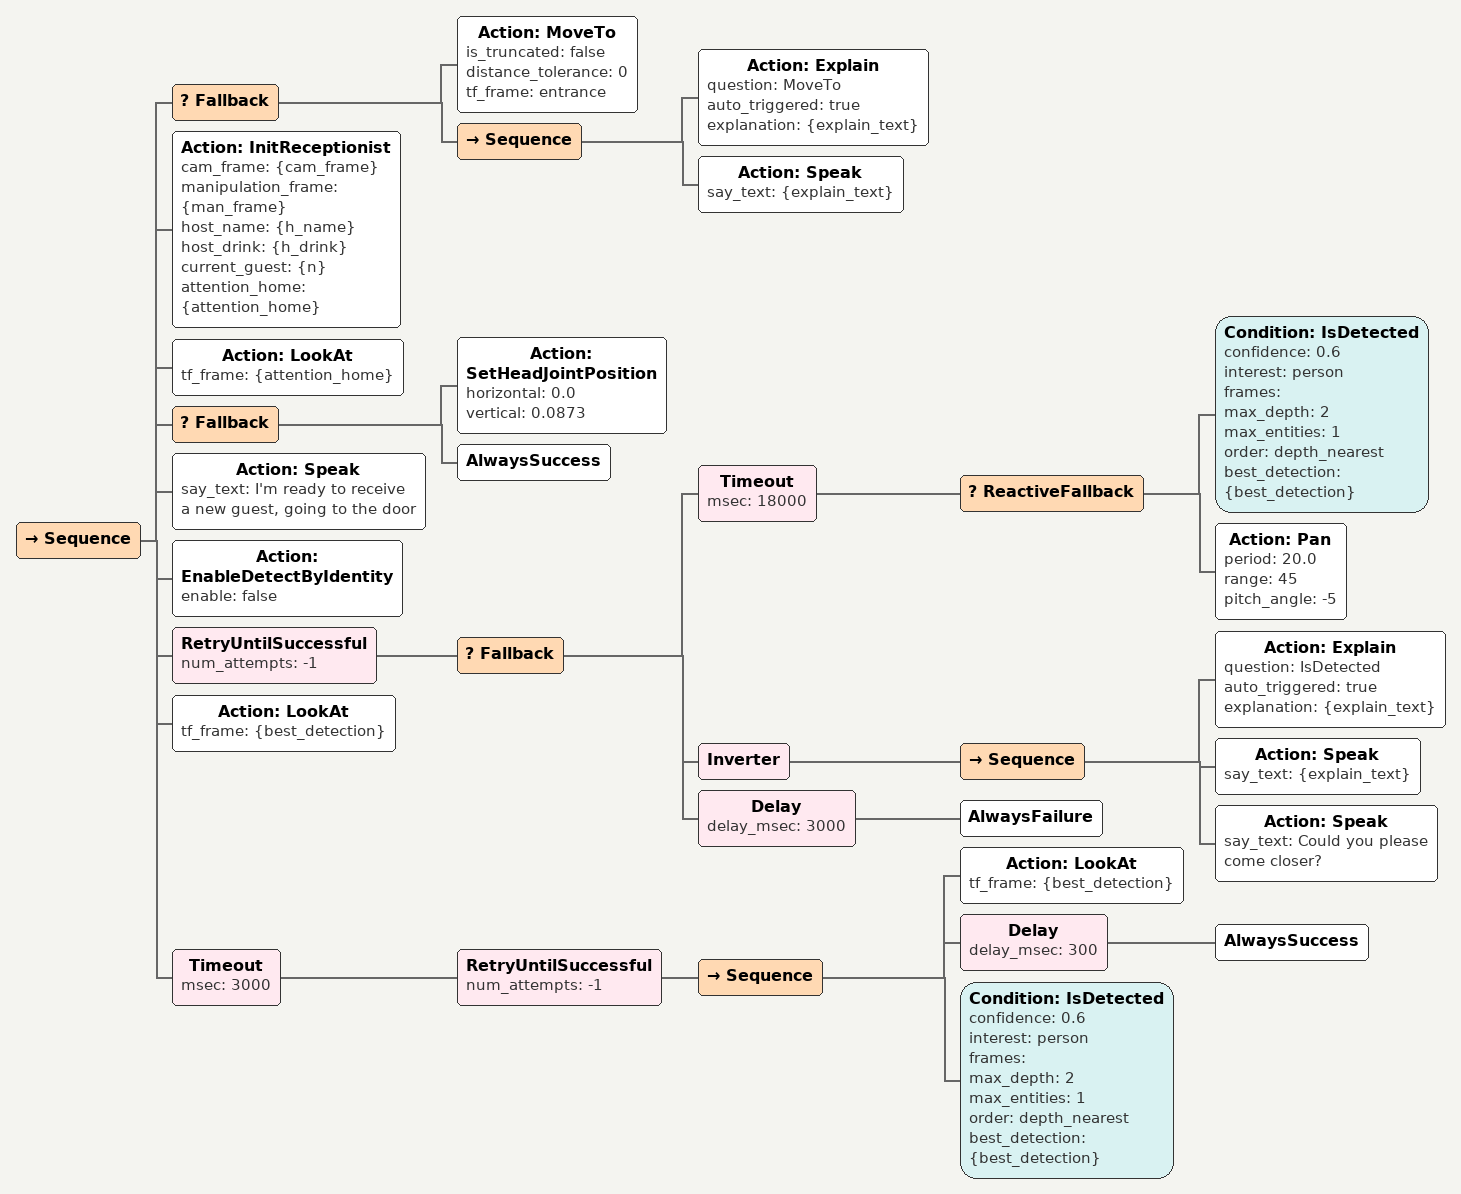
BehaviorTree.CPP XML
<Sequence>
    <Fallback>
        <Action ID="MoveTo" is_truncated="false" distance_tolerance="0" tf_frame="entrance"/>
        <Sequence>
            <Action ID="Explain" question="MoveTo" auto_triggered="true" explanation="{explain_text}"/>
            <Action ID="Speak" say_text="{explain_text}"/>
        </Sequence>
    </Fallback>
    <!-- Second guest: receive, take bag, introduce, seat, deliver bag -->
    <!-- Receive second guest -->
    <Action ID="InitReceptionist" cam_frame="{cam_frame}" manipulation_frame="{man_frame}" host_name="{h_name}" host_drink="{h_drink}" current_guest="{n}" attention_home="{attention_home}"/>
    <Action ID="LookAt" tf_frame="{attention_home}"/>

    <Fallback>
        <Action ID="SetHeadJointPosition" horizontal="0.0" vertical="0.0873"/>
        <AlwaysSuccess/>
    </Fallback>
    <Action ID="Speak" say_text="I'm ready to receive a new guest, going to the door"/>
    <Action ID="EnableDetectByIdentity" enable="false"/>

    <RetryUntilSuccessful num_attempts="-1">
        <Fallback>
            <Timeout msec="18000">
                <ReactiveFallback>
                    <Condition ID="IsDetected" confidence="0.6" interest="person" frames="" max_depth="2" max_entities="1" order="depth_nearest" best_detection="{best_detection}"/>
                    <Action ID="Pan" period="20.0" range="45" pitch_angle="-5"/>
                </ReactiveFallback>
            </Timeout>
            <Inverter>
                <Sequence>
                    <Action ID="Explain" question="IsDetected" auto_triggered="true" explanation="{explain_text}"/>
                    <Action ID="Speak" say_text="{explain_text}"/>
                    <Action ID="Speak" say_text="Could you please come closer?"/>
                </Sequence>
            </Inverter>
            <Delay delay_msec="3000">
                <AlwaysFailure/>
            </Delay>
        </Fallback>
    </RetryUntilSuccessful>
    <Action ID="LookAt" tf_frame="{best_detection}"/>
    <Timeout msec="3000">  <!-- ensure we are looking at the person for a bit -->
        <RetryUntilSuccessful num_attempts="-1">
            <Sequence>
                <Action ID="LookAt" tf_frame="{best_detection}"/>
                <Delay delay_msec="300">
                    <AlwaysSuccess/>
                </Delay>
                <Condition ID="IsDetected" confidence="0.6" interest="person" frames="" max_depth="2" max_entities="1" order="depth_nearest" best_detection="{best_detection}"/>
            </Sequence>
        </RetryUntilSuccessful>
    </Timeout>
</Sequence>
